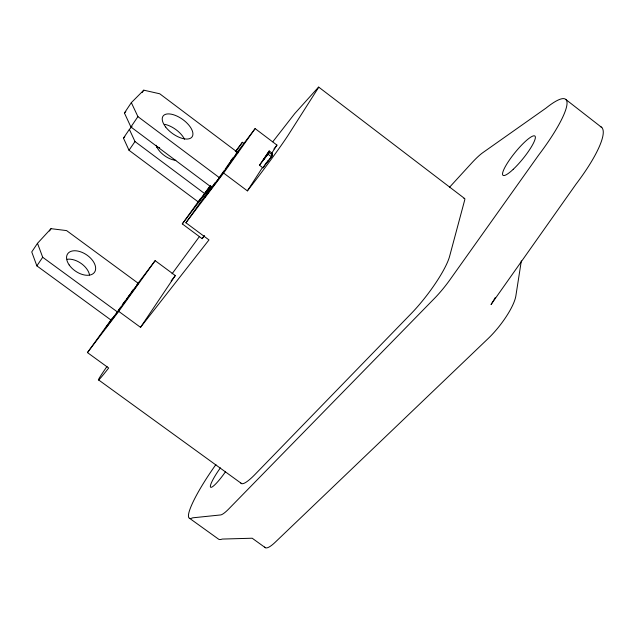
<?xml version="1.0" encoding="UTF-8"?>
<svg xmlns="http://www.w3.org/2000/svg" width="635" height="635" viewBox="0 0 635 635"><rect width="100%" height="100%" fill="white"/><g stroke="black" fill="none" stroke-linecap="round" stroke-linejoin="round"><path stroke-width="0.95" d="M521.327 260.882L515.866 295.87A36.909 9.954 -52 0 1 488.117 338.582L275.249 542.203A31.845 7.175 -55.6 0 1 264.644 547.021M269.2 150.955L259.485 165.235L262.946 167.838L271.526 156.861L272.621 155.146L269.161 152.527L262.953 160.504L269.2 150.955L272.582 153.511L271.558 155.107M262.946 167.838L266.081 162.973M267.954 160.703L266.406 163.108L272.621 155.146M271.582 153.424L276.955 145.105L255.119 128.595L223.615 173.053L247.38 190.881L262.438 167.576M259.485 165.235L269.161 152.527M138.493 283.48L66.588 230.592L51.022 228.671L37.497 243.316L31.75 251.936L36.862 265.874L111.435 320.365L121.269 306.705M217.734 179.641L212.026 187.674L130.905 126.984L124.42 112.998L131.334 102.648L143.764 90.17L159.758 93.789L238.141 152.789M200.7 198.247L182.301 223.901L202.16 238.665L203.803 236.204M49.474 230.989L51.022 228.671M142.192 92.519L143.764 90.17M107.013 366.403L104.243 370.475A44.696 1.476 -53.6 0 0 108.672 368.006L87.455 352.592L118.721 311.364L140.525 327.327L175.316 275.558L155.146 260.66L136.866 284.813M36.862 265.874L42.696 257.27L37.497 243.316M198.668 202.24L129.008 150.265L123.468 138.105L129.373 129.389L132.048 126.563M130.905 126.984L137.922 116.626L131.334 102.648M129.008 150.265L134.993 141.549L129.373 129.389M218.877 178.038L224.012 170.807M225.155 169.204L228.576 164.378M140.525 327.327L208.978 239.919L185.912 222.766L211.415 186.984M215.257 182.483L204.621 197.437L219.519 177.776L237.569 152.36L232.942 158.472M210.534 185.658L204.78 193.691L134.993 141.549M236.133 151.051L242.403 142.28L243.983 143.47M118.721 311.364L155.146 260.66M209.653 186.428L198.445 202.073L210.614 185.984M87.455 352.592L111.76 318.865M114.332 315.912L105.275 328.493L138.351 283.377L126.77 298.672M118.864 309.618L119.991 308.046M122.261 304.903L125.087 300.974M122.42 305.094L127.627 297.863M128.786 296.251L132.255 291.433M172.045 273.828L199.533 236.426M235.299 151.678L242.403 142.28M182.301 223.901L210.915 186.087M131.556 291.822L133.326 289.489M230.68 160.885L233.061 157.734M236.045 153.797L255.119 128.595M228.306 164.584L231.783 160.004M185.912 222.766L223.615 173.053M272.796 141.772L294.759 113.546L318.008 87.717A13.375 0.46 -53 0 1 318.151 88.114L288.639 134.445A50.157 1.897 -53.2 0 1 247.38 190.881M202.16 238.665L204.581 235.545M171.125 280.948L175.316 275.558M273.923 148.995L276.955 145.105M271.431 154.996L272.582 153.511M449.509 187.285L471.543 163.203A31.639 5.612 -51.6 0 1 482.838 152.646L545.941 108.156A72.406 14.375 -50.9 0 1 566.857 105.235A72.406 14.375 -50.9 0 1 538.694 155.027L450.056 279.622A37.076 7.953 -52.3 0 1 434.586 298.275L228.933 508.762A31.964 5.723 -55.1 0 1 220.591 514.945L192.651 517.827A57.11 9.16 -54.8 0 1 215.924 464.542M123.468 138.105L124.817 136.684M124.42 112.998L125.817 111.593M189.436 518.223L218.638 539.21A56.975 10.819 -55.1 0 0 222.194 539.067L252.198 538.226L265.327 547.695M98.592 379.92L241.681 483.656M42.696 257.27L117.769 312.206M137.922 116.626L219.639 177.863M268.049 154.234L271.526 156.861M318.691 87.098L464.645 198.541M566.039 99.663L601.813 127.532M67.183 259.263A16.192 9.93 34.2 0 1 89.543 274.987M175.847 160.314A15.288 7.699 35.7 0 1 156.17 145.248M156.52 147.09A15.2 7.771 35.6 0 1 159.679 147.693M164.655 124.301A17.724 8.787 35.6 0 1 184.515 139.208M600.313 126.524A72.199 16.954 -50.4 0 1 576.167 183.959L491.038 304.522A36.957 9.382 -52.1 0 0 495.26 297.529M225.473 471.757A19.971 3.199 -54.8 0 1 210.645 487.243A19.971 3.199 -54.8 0 1 220.401 467.876M463.907 198.445A13.216 2.477 -51.8 0 1 464.709 200.001L449.596 256.373A49.49 10.16 -52.6 0 1 411.099 313.69L255.079 474.377A44.172 7.953 -54.6 0 1 240.848 483.021M69.167 264.946A16.288 9.866 34.3 0 0 94.29 272.558A16.288 9.866 34.3 0 0 79.835 251.563A16.288 9.866 34.3 0 0 69.167 264.946M165.648 127A17.836 8.684 35.7 0 0 191.905 137.096A17.836 8.684 35.7 0 0 175.181 115.332A17.836 8.684 35.7 0 0 165.648 127M513.239 169.299A25.297 5.016 -50.9 0 0 535.138 136.319A25.297 5.016 -50.9 0 0 508.468 161.433A25.297 5.016 -50.9 0 0 513.239 169.299"/></g></svg>
